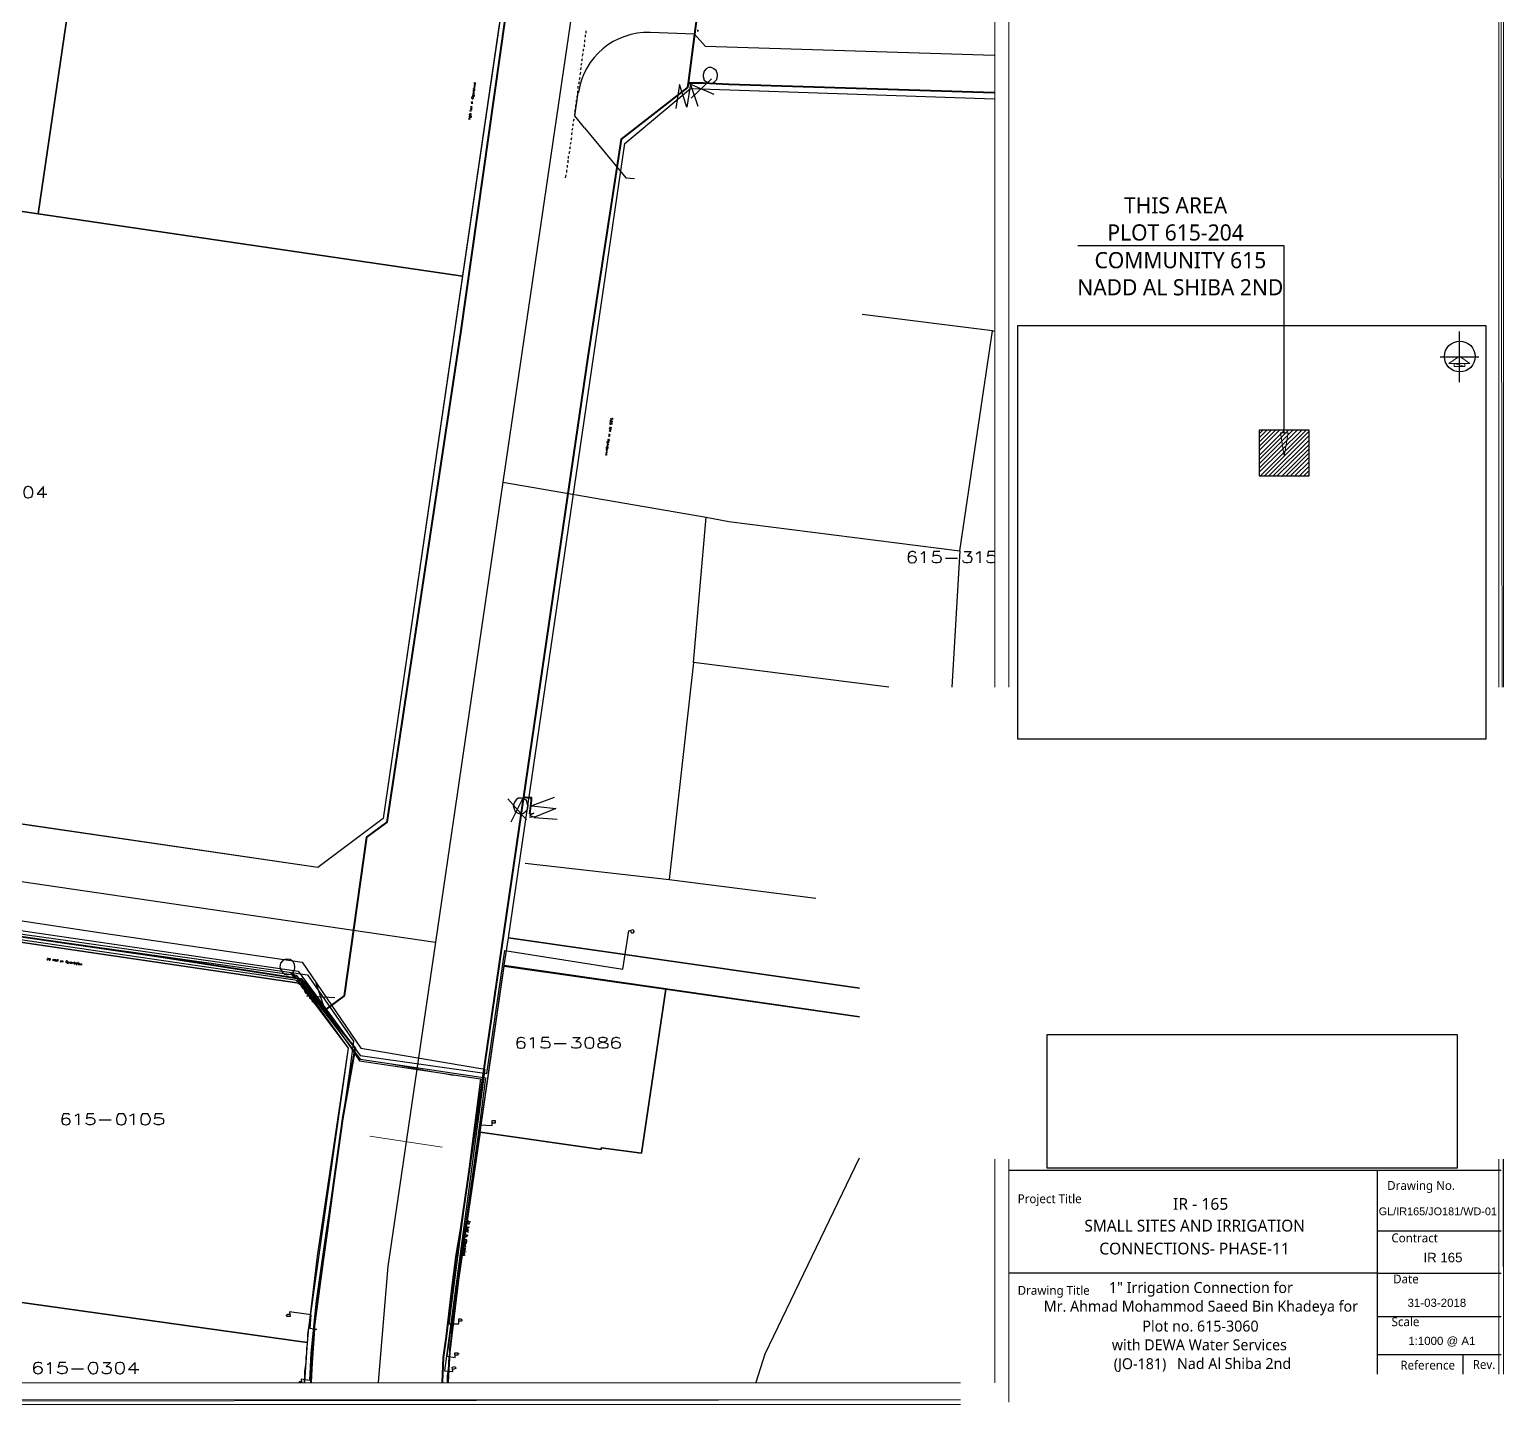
# Model space of a CAD drawing. Header units: inches. Extents: x 5 to 844, y 8 to 596.
# Drawn here: x 529.2 to 843.7, y 8.1 to 301.4 of the extents above; entities that cross this region are included whole.
import ezdxf

# ---------------------------------------------------------------- set-up
doc = ezdxf.new("R2010")
doc.units = ezdxf.units.IN
doc.header["$MEASUREMENT"] = 0
doc.layers.add('PDF_Geometry', color=7, linetype='Continuous', true_color=0x989898)
doc.layers.add('PDF_Images', color=7, linetype='Continuous')
doc.layers.add('PDF_Text', color=7, linetype='Continuous')
doc.styles.add('PDF Arial', font='arial.ttf')
doc.styles.add('PDF Segoe UI', font='segoeui.ttf')
doc.styles.add('PDF Trebuchet MS', font='trebuc.ttf')
picture_1 = doc.add_image_def('image2.png', size_in_pixel=(680, 222))
picture_2 = doc.add_image_def('image3.png', size_in_pixel=(777, 686))

msp = doc.modelspace()

# ---------------------------------------------------------------- linework, layer by layer
at = {"layer": 'PDF_Geometry', "color": 7, "lineweight": 13}
for points in [[(738.11, 161.12), (738.11, 595.27)], [(738.11, 8.63), (738.11, 60.42), (738.11, 14.58)]]:
    msp.add_lwpolyline(points, dxfattribs=at)
at = {"layer": 'PDF_Geometry', "color": 7, "lineweight": 0}
for points in [[(843.39, 161.12), (842.63, 594.76), (843.66, 595.79), (843.66, 161.12)], [(843.39, 161.12), (842.63, 594.76), (842.63, 161.12)], [(735.15, 161.12), (735.15, 591.8), (10.56, 591.8), (10.56, 12.74)], [(797.76, 215.36), (796.86, 210.35), (796.09, 215.36), (797.76, 215.36)], [(735.15, 12.74), (735.15, 60.42), (735.15, 14.58)], [(842.63, 60.42), (842.63, 14.58)], [(843.65, 14.58), (843.57, 60.42)], [(843.65, 14.58), (843.57, 60.42)], [(843.66, 60.42), (843.66, 14.58)], [(10.56, 12.74), (727.82, 12.74)], [(6.31, 9.14), (5.16, 8.11), (727.82, 9.13)], [(5.16, 8.11), (727.82, 9.13)], [(727.82, 8.11), (5.16, 8.11)], [(727.82, 9.14), (6.31, 9.14)]]:
    msp.add_lwpolyline(points, dxfattribs=at)
at = {"layer": 'PDF_Geometry', "color": 7, "lineweight": 25}
for points in [[(486.89, 508.49), (646.57, 503.22), (656.98, 490.75), (604.66, 133.08), (590.77, 122.67), (433.79, 145.55), (423.51, 159.43), (473, 496.79), (486.89, 508.49)], [(706.29, 96.94), (631.4, 107.62), (656.21, 277.07), (670.22, 288.77), (735.02, 286.59)], [(796.86, 215.36), (796.86, 255.22), (752.89, 255.22)], [(791.59, 216), (802.13, 216), (802.13, 206.1), (791.59, 206.1), (791.59, 216)], [(528.8, 203.92), (528.42, 203.79), (528.16, 203.4), (528.03, 202.89), (528.03, 202.5), (528.16, 201.86), (528.42, 201.6), (528.8, 201.48), (529.06, 201.48), (529.57, 201.6), (529.83, 201.86), (529.96, 202.5), (529.96, 202.89), (529.83, 203.4), (529.57, 203.79), (529.06, 203.92), (528.8, 203.92)], [(532.27, 201.48), (532.27, 203.92), (530.86, 202.25), (532.92, 202.25)], [(718.31, 189.65), (718.18, 189.9), (717.79, 190.03), (717.41, 190.03), (717.02, 189.9), (716.76, 189.52), (716.64, 189), (716.64, 188.49), (716.76, 187.98), (717.02, 187.72), (717.41, 187.59), (717.54, 187.59), (718.05, 187.72), (718.31, 187.98), (718.44, 188.36), (718.44, 188.49), (718.31, 188.75), (718.05, 189), (717.54, 189.13), (717.41, 189.13), (717.02, 189), (716.76, 188.75), (716.64, 188.49)], [(719.46, 189.52), (719.72, 189.65), (720.11, 190.03), (720.11, 187.59)], [(723.45, 190.03), (722.04, 190.03), (721.91, 189), (722.04, 189.13), (722.42, 189.26), (722.94, 189.26), (723.32, 189.13), (723.58, 188.88), (723.71, 188.49), (723.71, 188.36), (723.58, 187.98), (723.32, 187.72), (722.94, 187.59), (722.42, 187.59), (722.04, 187.72), (721.91, 187.85), (721.78, 188.1)], [(728.59, 190.03), (730.13, 190.03), (729.36, 189.13), (729.75, 189.13), (730.01, 189), (730.13, 188.88), (730.26, 188.49), (730.26, 188.36), (730.13, 187.98), (729.88, 187.72), (729.49, 187.59), (728.98, 187.59), (728.59, 187.72), (728.46, 187.85), (728.34, 188.1)], [(731.16, 189.52), (731.42, 189.65), (731.93, 190.03), (731.93, 187.59)], [(735.02, 190.03), (733.73, 190.03), (733.61, 189), (733.73, 189.13), (734.12, 189.26), (734.63, 189.26), (735.02, 189.13)], [(724.61, 188.62), (727.18, 188.62)], [(735.02, 187.85), (735.02, 187.72), (734.63, 187.59), (734.12, 187.59), (733.73, 187.72), (733.61, 187.85), (733.48, 188.1)], [(431.48, 120.87), (587.17, 97.98), (597.2, 84.1), (588.97, 25.98), (588.84, 24.96), (588.71, 24.06), (588.58, 23.03), (588.58, 22), (588.46, 21.1), (588.33, 20.07), (588.33, 19.04), (588.2, 18.14), (588.2, 17.11), (588.07, 16.08), (587.94, 15.18), (587.94, 14.16), (587.81, 13.13), (587.81, 12.87)], [(706.29, 90.8), (630.5, 101.71), (631.4, 107.62), (706.29, 96.94)], [(618.41, 12.87), (618.41, 13.26), (618.41, 14.28), (618.54, 15.18), (618.67, 16.21), (618.67, 17.11), (618.8, 18.14), (618.93, 19.04), (618.93, 20.07), (619.06, 21.1), (619.18, 22), (619.31, 23.03), (619.31, 23.93), (619.44, 24.96), (619.57, 25.86), (619.7, 26.88), (619.83, 27.78), (619.96, 28.81), (620.08, 29.71), (620.21, 30.74), (620.34, 31.77), (620.47, 32.67), (620.6, 33.7), (620.73, 34.6), (630.5, 101.71), (706.29, 90.8)], [(706.29, 90.78), (664.95, 96.7), (659.81, 61.73), (651.2, 62.88), (651.2, 62.5), (625.35, 66.23), (620.73, 34.6), (618.93, 19.3), (618.54, 12.87)], [(634.87, 86.15), (634.74, 86.28), (634.23, 86.41), (633.97, 86.41), (633.58, 86.28), (633.33, 86.02), (633.2, 85.38), (633.2, 84.87), (633.33, 84.35), (633.58, 84.22), (633.97, 84.1), (634.1, 84.1), (634.61, 84.22), (634.87, 84.35), (635, 84.74), (635, 84.87), (634.87, 85.25), (634.61, 85.38), (634.1, 85.51), (633.97, 85.51), (633.58, 85.38), (633.33, 85.25), (633.2, 84.87)], [(636.03, 86.02), (636.28, 86.15), (636.67, 86.41), (636.67, 84.1)], [(640.01, 86.41), (638.6, 86.41), (638.47, 85.38), (638.6, 85.51), (638.98, 85.64), (639.37, 85.64), (639.88, 85.51), (640.14, 85.25), (640.27, 85), (640.27, 84.74), (640.14, 84.35), (639.88, 84.22), (639.37, 84.1), (638.98, 84.1), (638.6, 84.22), (638.47, 84.22), (638.34, 84.48)], [(641.17, 85.12), (643.74, 85.12)], [(645.15, 86.41), (646.7, 86.41), (645.8, 85.51), (646.31, 85.51), (646.57, 85.38), (646.7, 85.25), (646.82, 85), (646.82, 84.74), (646.7, 84.35), (646.44, 84.22), (646.05, 84.1), (645.54, 84.1), (645.15, 84.22), (645.02, 84.22), (644.9, 84.48)], [(648.62, 86.41), (648.11, 86.28), (647.85, 86.02), (647.72, 85.38), (647.72, 85.12), (647.85, 84.48), (648.11, 84.22), (648.62, 84.1), (648.88, 84.1), (649.27, 84.22), (649.52, 84.48), (649.65, 85.12), (649.65, 85.38), (649.52, 86.02), (649.27, 86.28), (648.88, 86.41), (648.62, 86.41)], [(651.32, 86.41), (650.81, 86.28), (650.68, 86.15), (650.68, 85.9), (650.81, 85.64), (651.2, 85.51), (651.71, 85.38), (652.1, 85.25), (652.48, 85.12), (652.61, 84.87), (652.61, 84.48), (652.48, 84.22), (652.22, 84.22), (651.84, 84.1), (651.32, 84.1), (650.81, 84.22), (650.68, 84.22), (650.55, 84.48), (650.55, 84.87), (650.68, 85.12), (650.94, 85.25), (651.45, 85.38), (651.97, 85.51), (652.22, 85.64), (652.48, 85.9), (652.48, 86.15), (652.22, 86.28), (651.84, 86.41), (651.32, 86.41)], [(655.18, 86.15), (655.05, 86.28), (654.54, 86.41), (654.28, 86.41), (653.9, 86.28), (653.51, 86.02), (653.38, 85.38), (653.38, 84.87), (653.51, 84.35), (653.9, 84.22), (654.28, 84.1), (654.41, 84.1), (654.8, 84.22), (655.18, 84.35), (655.31, 84.74), (655.31, 84.87), (655.18, 85.25), (654.8, 85.38), (654.41, 85.51), (654.28, 85.51), (653.9, 85.38), (653.51, 85.25), (653.38, 84.87)], [(537.8, 69.83), (537.67, 70.08), (537.29, 70.08), (537.03, 70.08), (536.52, 70.08), (536.26, 69.7), (536.13, 69.05), (536.13, 68.54), (536.26, 68.03), (536.52, 67.9), (537.03, 67.77), (537.16, 67.77), (537.54, 67.9), (537.8, 68.03), (537.93, 68.41), (537.93, 68.54), (537.8, 68.93), (537.54, 69.05), (537.16, 69.18), (537.03, 69.18), (536.52, 69.05), (536.26, 68.93), (536.13, 68.54)], [(538.96, 69.7), (539.22, 69.83), (539.73, 70.08), (539.73, 67.77)], [(542.94, 70.08), (541.53, 70.08), (541.4, 69.05), (541.53, 69.18), (541.92, 69.31), (542.43, 69.31), (542.82, 69.18), (543.07, 69.05), (543.2, 68.67), (543.2, 68.41), (543.07, 68.03), (542.82, 67.9), (542.43, 67.77), (541.92, 67.77), (541.53, 67.9), (541.4, 68.03), (541.27, 68.15)], [(548.73, 70.08), (548.22, 70.08), (547.96, 69.7), (547.83, 69.05), (547.83, 68.8), (547.96, 68.15), (548.22, 67.9), (548.73, 67.77), (548.99, 67.77), (549.37, 67.9), (549.63, 68.15), (549.89, 68.8), (549.89, 69.05), (549.63, 69.7), (549.37, 70.08), (548.99, 70.08), (548.73, 70.08)], [(550.66, 69.7), (550.92, 69.83), (551.43, 70.08), (551.43, 67.77)], [(553.87, 70.08), (553.36, 70.08), (553.1, 69.7), (552.97, 69.05), (552.97, 68.8), (553.1, 68.15), (553.36, 67.9), (553.87, 67.77), (554.13, 67.77), (554.52, 67.9), (554.77, 68.15), (555.03, 68.8), (555.03, 69.05), (554.77, 69.7), (554.52, 70.08), (554.13, 70.08), (553.87, 70.08)], [(557.6, 70.08), (556.06, 70.08), (555.93, 69.05), (556.06, 69.18), (556.57, 69.31), (556.96, 69.31), (557.34, 69.18), (557.73, 69.05), (557.86, 68.67), (557.86, 68.41), (557.73, 68.03), (557.34, 67.9), (556.96, 67.77), (556.57, 67.77), (556.06, 67.9), (555.93, 68.03), (555.8, 68.15)], [(544.1, 68.8), (546.67, 68.8)], [(843.14, 58), (738.11, 58)], [(816.79, 14.58), (816.79, 58)], [(816.79, 45.14), (843.14, 45.14)], [(816.79, 36.14), (738.11, 36.14)], [(816.79, 36.14), (843.14, 36.14)], [(816.79, 26.88), (843.14, 26.88)], [(531.89, 16.73), (531.76, 16.98), (531.24, 17.11), (530.99, 17.11), (530.6, 16.98), (530.22, 16.73), (530.09, 16.08), (530.09, 15.57), (530.22, 15.06), (530.6, 14.8), (530.99, 14.67), (531.12, 14.67), (531.5, 14.8), (531.89, 15.06), (532.02, 15.44), (532.02, 15.57), (531.89, 15.83), (531.5, 16.08), (531.12, 16.21), (530.99, 16.21), (530.6, 16.08), (530.22, 15.83), (530.09, 15.57)], [(533.04, 16.73), (533.3, 16.73), (533.69, 17.11), (533.69, 14.67)], [(537.03, 17.11), (535.62, 17.11), (535.36, 16.08), (535.62, 16.21), (536, 16.34), (536.39, 16.34), (536.9, 16.21), (537.16, 15.96), (537.29, 15.7), (537.29, 15.44), (537.16, 15.06), (536.9, 14.8), (536.39, 14.67), (536, 14.67), (535.62, 14.8), (535.36, 14.93), (535.23, 15.18)], [(542.69, 17.11), (542.3, 16.98), (542.04, 16.73), (541.79, 16.08), (541.79, 15.7), (542.04, 15.18), (542.3, 14.8), (542.69, 14.67), (542.94, 14.67), (543.46, 14.8), (543.72, 15.18), (543.84, 15.7), (543.84, 16.08), (543.72, 16.73), (543.46, 16.98), (542.94, 17.11), (542.69, 17.11)], [(545, 17.11), (546.54, 17.11), (545.64, 16.21), (546.16, 16.21), (546.42, 16.08), (546.54, 15.96), (546.67, 15.7), (546.67, 15.44), (546.54, 15.06), (546.29, 14.8), (545.9, 14.67), (545.39, 14.67), (545, 14.8), (544.87, 14.93), (544.74, 15.18)], [(548.47, 17.11), (547.96, 16.98), (547.7, 16.73), (547.57, 16.08), (547.57, 15.7), (547.7, 15.18), (547.96, 14.8), (548.47, 14.67), (548.73, 14.67), (549.12, 14.8), (549.37, 15.18), (549.5, 15.7), (549.5, 16.08), (549.37, 16.73), (549.12, 16.98), (548.73, 17.11), (548.47, 17.11)], [(551.82, 14.67), (551.82, 17.11), (550.4, 15.57), (552.59, 15.57)], [(816.79, 18.78), (843.14, 18.78)], [(835.04, 14.58), (835.04, 18.78)], [(538.19, 15.7), (540.76, 15.7)]]:
    msp.add_lwpolyline(points, dxfattribs=at)
at = {"layer": 'PDF_Geometry', "color": 3, "lineweight": 40}
for points in [[(592.31, 92.2), (596.43, 95.28), (601.18, 129.09), (605.56, 132.31), (621.24, 236.7), (633.2, 321.04), (650.94, 442.41), (656.47, 481.36)], [(673.05, 289.93), (671.38, 289.93)], [(735.02, 287.87), (678.45, 289.67), (673.05, 289.93)], [(434.56, 121.51), (453.33, 118.81), (474.8, 115.72), (500.39, 111.87), (533.82, 106.98), (556.83, 103.64), (583.06, 99.52)], [(583.06, 99.52), (587.3, 98.88), (592.31, 92.2)], [(592.31, 92.2), (598.74, 84.22), (596.04, 69.05), (594.11, 55.3), (592.7, 44.63), (591.8, 38.58), (590, 24.83), (590, 24.18), (589.48, 16.98), (589.23, 12.87)]]:
    msp.add_lwpolyline(points, dxfattribs=at)
at = {"layer": 'PDF_Geometry', "color": 9, "lineweight": 25, "true_color": 0xbababa}
for points in [[(454.49, 371.95), (545.26, 358.58), (531.12, 262.03), (440.61, 275.4), (454.49, 371.95)], [(545.26, 358.58), (635.77, 345.47), (621.63, 248.79), (531.12, 262.03), (545.26, 358.58)], [(644.9, 304.97), (630.24, 204.82), (615.84, 106.72)], [(706.29, 96.94), (631.4, 107.62), (656.21, 277.07), (670.22, 288.77), (735.02, 286.59)], [(440.61, 275.4), (531.12, 262.03), (621.63, 248.79), (604.66, 133.08), (590.77, 122.67), (433.79, 145.68), (423.51, 159.56), (440.61, 275.4)], [(735.02, 236.96), (734.63, 237.09), (706.86, 240.56)], [(727.69, 190.16), (734.63, 237.09)], [(630.24, 204.82), (673.57, 197.36), (678.45, 196.46), (727.69, 190.16)], [(712.53, 161.12), (670.87, 166.38), (673.57, 197.36)], [(727.69, 190.16), (725.99, 161.12)], [(670.87, 166.38), (665.72, 120.09)], [(427.11, 134.36), (600.8, 108.91), (615.84, 106.72)], [(635, 123.57), (665.72, 120.09), (696.97, 116.11)], [(509.9, 109.29), (586.78, 97.98), (597.2, 84.1), (590.64, 39.74), (588.71, 23.67), (588.46, 21.36), (499.1, 33.83), (509.9, 109.29)], [(615.84, 106.72), (605.68, 37.56), (603.63, 12.87)], [(664.95, 96.7), (659.81, 61.73), (651.2, 62.88), (651.2, 62.5), (625.35, 66.23), (630.5, 101.58), (664.95, 96.7)], [(618.41, 12.87), (618.41, 13.39), (619.06, 20.46), (619.83, 27.53), (620.73, 34.6), (625.35, 66.23), (651.2, 62.5), (651.2, 62.88), (659.81, 61.73), (664.95, 96.7), (706.29, 90.78)], [(684.24, 12.87), (686.17, 18.91), (706.29, 60.76)], [(496.79, 12.87), (497.18, 18.01), (499.1, 33.83), (588.46, 21.36), (587.94, 12.87)]]:
    msp.add_lwpolyline(points, dxfattribs=at)
at = {"layer": 'PDF_Geometry', "lineweight": 0}
for points in [[(454.49, 371.95), (440.61, 275.4), (531.12, 262.03), (545.26, 358.58), (454.49, 371.95)], [(545.26, 358.58), (531.12, 262.03), (621.63, 248.79), (635.77, 345.47), (545.26, 358.58)], [(735.02, 286.59), (670.22, 288.77), (656.21, 277.07), (631.4, 107.62), (706.29, 96.94)], [(440.61, 275.4), (423.51, 159.56), (433.79, 145.68), (590.77, 122.67), (604.66, 133.08), (621.63, 248.79), (531.12, 262.03), (440.61, 275.4)], [(509.9, 109.29), (499.1, 33.83), (588.46, 21.36), (588.71, 23.67), (590.64, 39.74), (597.2, 84.1), (586.78, 97.98), (509.9, 109.29)], [(664.95, 96.7), (630.5, 101.58), (625.35, 66.23), (651.2, 62.5), (651.2, 62.88), (659.81, 61.73), (664.95, 96.7)], [(706.29, 90.78), (664.95, 96.7), (659.81, 61.73), (651.2, 62.88), (651.2, 62.5), (625.35, 66.23), (620.73, 34.6), (619.83, 27.53), (619.06, 20.46), (618.41, 13.39), (618.41, 12.87)], [(587.94, 12.87), (588.46, 21.36), (499.1, 33.83)]]:
    msp.add_lwpolyline(points, dxfattribs=at)
at = {"layer": 'PDF_Geometry', "color": 5, "lineweight": 40}
for points in [[(673.44, 318.6), (669.71, 289.93)], [(669.71, 289.93), (669.58, 289.03), (655.44, 277.97), (648.37, 231.56), (634.61, 137.71)], [(671.38, 289.93), (669.71, 289.93)], [(634.61, 137.71), (621.11, 45.01), (620.21, 39.61), (619.31, 32.93), (618.15, 22.64), (617.51, 18.14), (617.25, 12.87)]]:
    msp.add_lwpolyline(points, dxfattribs=at)
at = {"layer": 'PDF_Geometry', "lineweight": 25}
for points in [[(647.72, 299.44), (647.72, 299.44)], [(647.72, 298.67), (647.72, 299.19)], [(647.85, 300.47), (647.85, 300.47)], [(647.85, 299.7), (647.85, 300.21)], [(647.98, 300.6), (647.98, 301.11)], [(648.11, 301.37), (648.11, 301.37)], [(673.44, 297.77), (671.12, 300.34), (661.61, 300.73)], [(647.21, 295.71), (647.34, 296.23)], [(647.34, 296.74), (647.47, 297.26)], [(647.34, 296.49), (647.34, 296.49)], [(647.47, 297.39), (647.47, 297.39)], [(647.6, 298.41), (647.6, 298.41)], [(647.6, 297.64), (647.6, 298.16)], [(735.02, 295.84), (673.44, 297.77)], [(646.82, 292.76), (646.95, 293.27)], [(646.82, 292.5), (646.82, 292.5)], [(646.95, 293.79), (647.08, 294.17)], [(646.95, 293.53), (646.95, 293.53)], [(647.08, 294.69), (647.21, 295.2)], [(647.08, 294.43), (647.08, 294.43)], [(647.21, 295.46), (647.21, 295.46)], [(646.31, 288.77), (646.31, 289.29)], [(646.44, 289.8), (646.57, 290.31)], [(646.44, 289.54), (646.44, 289.54)], [(646.57, 290.7), (646.7, 291.21)], [(646.57, 290.44), (646.57, 290.44)], [(646.7, 291.73), (646.82, 292.24)], [(646.7, 291.47), (646.7, 291.47)], [(645.54, 282.99), (646.31, 287.87)], [(645.92, 285.81), (645.92, 286.33)], [(646.05, 286.84), (646.05, 287.23)], [(646.05, 286.59), (646.05, 286.59)], [(646.18, 287.74), (646.18, 288.26)], [(646.18, 287.49), (646.18, 287.49)], [(646.31, 288.51), (646.31, 288.51)], [(645.54, 283.63), (645.54, 283.63)], [(645.54, 282.86), (645.54, 283.37)], [(647.6, 280.41), (645.54, 282.99)], [(645.67, 284.53), (645.67, 284.53)], [(645.67, 283.76), (645.67, 284.27)], [(645.8, 285.56), (645.8, 285.56)], [(645.8, 284.79), (645.8, 285.3)], [(645.02, 279.9), (645.15, 280.29)], [(645.15, 280.8), (645.28, 281.31)], [(645.15, 280.54), (645.15, 280.54)], [(645.28, 281.83), (645.41, 282.34)], [(645.28, 281.57), (645.28, 281.57)], [(645.41, 282.6), (645.41, 282.6)], [(647.6, 280.41), (656.47, 269.74), (658.27, 269.62)], [(644.64, 276.94), (644.77, 277.33)], [(644.64, 276.69), (644.64, 276.69)], [(644.77, 277.84), (644.9, 278.36)], [(644.77, 277.59), (644.77, 277.59)], [(644.9, 278.87), (645.02, 279.39)], [(644.9, 278.61), (644.9, 278.61)], [(645.02, 279.64), (645.02, 279.64)], [(644.25, 273.86), (644.25, 274.37)], [(644.25, 273.6), (644.25, 273.6)], [(644.38, 274.89), (644.51, 275.4)], [(644.38, 274.63), (644.38, 274.63)], [(644.51, 275.91), (644.64, 276.43)], [(644.51, 275.66), (644.51, 275.66)], [(643.74, 270.64), (643.74, 270.64)], [(643.87, 270.9), (643.87, 271.42)], [(644, 271.93), (644, 272.44)], [(644, 271.67), (644, 271.67)], [(644.12, 272.96), (644.12, 273.47)], [(644.12, 272.7), (644.12, 272.7)], [(643.61, 269.74), (643.74, 270.39)]]:
    msp.add_lwpolyline(points, dxfattribs=at)
at = {"layer": 'PDF_Geometry', "color": 1, "lineweight": 25}
for points in [[(671.64, 301.24), (671.89, 301.24)], [(671.77, 301.24), (671.89, 301.11), (671.89, 300.98), (671.77, 300.98), (671.64, 300.98)], [(674.08, 293.27), (673.57, 293.01), (673.18, 292.5), (672.92, 291.73), (672.92, 291.34), (673.18, 290.57), (673.69, 290.19), (674.21, 289.93), (674.85, 289.93), (675.37, 290.19), (675.88, 290.7), (676.01, 291.47), (676.01, 291.86), (675.75, 292.63), (675.24, 293.01), (674.72, 293.27), (674.08, 293.27)], [(624.07, 289.41), (624.07, 289.29), (624.2, 289.29), (624.33, 289.29), (624.33, 289.41), (624.33, 289.54), (624.2, 289.54), (624.07, 289.54), (624.07, 289.41)], [(624.45, 289.67), (624.2, 289.8), (624.2, 289.93), (624.2, 290.06), (624.45, 289.93)], [(623.55, 286.84), (623.55, 286.71), (623.68, 286.71), (623.68, 286.59), (623.81, 286.59), (623.94, 286.71), (623.94, 286.84), (623.94, 286.97), (623.81, 286.97), (623.68, 286.97), (623.55, 286.97), (623.55, 286.84)], [(623.81, 288.9), (624.2, 288.77), (624.2, 288.9), (624.33, 288.9)], [(623.94, 287.61), (623.94, 287.87), (623.81, 287.74), (623.81, 287.61), (623.94, 287.61), (624.07, 287.61), (624.07, 287.74), (624.07, 287.87)], [(624.2, 287.1), (623.81, 287.1), (623.81, 287.23), (623.81, 287.36), (623.94, 287.49), (624.07, 287.36), (624.07, 287.23), (623.94, 287.1)], [(623.94, 289.16), (623.94, 289.16)], [(623.94, 288.77), (624.07, 288.9)], [(623.94, 288.64), (624.2, 288.64), (624.2, 288.51), (624.2, 288.39), (624.07, 288.26), (624.07, 288.39), (623.94, 288.39), (623.94, 288.51), (624.07, 288.64)], [(624.2, 288), (623.94, 288), (623.94, 288.13), (623.94, 288.26)], [(624.07, 289.16), (624.33, 289.16)], [(623.04, 283.24), (623.04, 283.11), (623.17, 283.11), (623.3, 282.99), (623.43, 283.11), (623.43, 283.24), (623.43, 283.37), (623.3, 283.37), (623.17, 283.37), (623.04, 283.24)], [(623.55, 283.89), (623.17, 284.01), (623.55, 284.14), (623.3, 284.4), (623.68, 284.27)], [(623.68, 284.53), (623.3, 284.53), (623.68, 284.66), (623.3, 284.91), (623.68, 284.91)], [(623.81, 285.56), (623.43, 285.56)], [(623.68, 285.69), (623.55, 285.81), (623.55, 285.94), (623.68, 285.94), (623.81, 285.94)], [(623.81, 285.69), (623.55, 285.69)], [(623.04, 282.21), (623.04, 282.21), (622.91, 282.34), (623.3, 282.34)], [(623.04, 282.86), (623.04, 282.6), (623.17, 282.6), (623.17, 282.73), (623.17, 282.86), (623.3, 282.86), (623.43, 282.86), (623.43, 282.73), (623.43, 282.6), (623.3, 282.6)], [(653.51, 217.93), (653.51, 217.8), (653.51, 217.67), (653.38, 217.67), (653.38, 217.8), (653.12, 218.06), (653.12, 217.67)], [(653.51, 217.16), (653.51, 217.42), (653.38, 217.55), (653.38, 217.42), (653.38, 217.29), (653.25, 217.16), (653.12, 217.16), (653.12, 217.29), (653.12, 217.42), (653.12, 217.55), (653.25, 217.55)], [(653.51, 218.45), (653.51, 218.45), (653.64, 218.45), (653.64, 218.32), (653.64, 218.19), (653.51, 218.19), (653.38, 218.19), (653.25, 218.45), (653.25, 218.19)], [(653, 213.82), (652.87, 213.82), (652.87, 213.95), (652.74, 213.95), (652.61, 213.95), (652.61, 213.82), (652.61, 213.69), (652.61, 213.56), (652.74, 213.56), (652.87, 213.56), (652.87, 213.69), (653, 213.69), (653, 213.82)], [(652.74, 215.1), (653.12, 214.97)], [(652.74, 214.85), (653, 214.85)], [(652.87, 214.85), (653, 214.72), (653, 214.59), (652.87, 214.59), (652.74, 214.59)], [(653, 216.65), (653.38, 216.52), (653, 216.39), (653.38, 216.13), (652.87, 216.26)], [(652.87, 216), (653.25, 216), (652.87, 215.87), (653.25, 215.62), (652.87, 215.75)], [(652.1, 210.86), (652.35, 210.86), (652.35, 210.73), (652.35, 210.6), (652.22, 210.6), (652.1, 210.6)], [(652.61, 211.63), (652.35, 211.76), (652.22, 211.76), (652.22, 211.63)], [(652.48, 211.38), (652.22, 211.5)], [(652.48, 211.12), (652.48, 211.25), (652.35, 211.25), (652.22, 211.25), (652.22, 211.12), (652.22, 210.99), (652.35, 210.99), (652.48, 211.12)], [(652.35, 213.43), (652.74, 213.43), (652.74, 213.3), (652.74, 213.18), (652.61, 213.18), (652.48, 213.18), (652.48, 213.3), (652.48, 213.43), (652.61, 213.43)], [(652.35, 212.53), (652.61, 212.53), (652.48, 212.53)], [(652.61, 211.89), (652.35, 212.02), (652.35, 212.15), (652.35, 212.28), (652.48, 212.28), (652.61, 212.28), (652.61, 212.15), (652.61, 212.02), (652.48, 212.02)], [(652.61, 212.92), (652.61, 212.66), (652.61, 212.79), (652.74, 212.79), (652.74, 212.92), (652.61, 212.92), (652.61, 213.05), (652.48, 212.92), (652.48, 212.79), (652.48, 212.66)], [(652.48, 211.76), (652.48, 211.63)], [(652.61, 212.53), (652.61, 212.4)], [(652.61, 211.38), (652.61, 211.38)], [(634.61, 134.24), (635, 134.49), (635.51, 135.01), (635.64, 135.78), (635.51, 136.16), (635.25, 136.94), (634.74, 137.32), (634.23, 137.45), (633.45, 137.45), (633.07, 137.06), (632.68, 136.55), (632.43, 135.78), (632.55, 135.39), (632.81, 134.62), (633.45, 134.24), (633.84, 134.11), (634.61, 134.24)], [(533.04, 103.38), (533.3, 103.25), (533.17, 103.12), (533.3, 103.12), (533.3, 102.99), (533.17, 102.99), (533.17, 102.87), (533.04, 102.87), (532.92, 102.99)], [(533.43, 103.12), (533.43, 103.25), (533.56, 103.25), (533.69, 103.25), (533.69, 103.12), (533.69, 102.99), (533.43, 102.87), (533.69, 102.87)], [(534.33, 102.74), (534.33, 103.12), (534.46, 102.74), (534.72, 103.12), (534.72, 102.61)], [(534.84, 102.61), (534.97, 102.99), (535.1, 102.61), (535.36, 102.99), (535.23, 102.61)], [(535.87, 102.48), (536, 102.87)], [(536.13, 102.48), (536.13, 102.74), (536.13, 102.61)], [(536.13, 102.74), (536.26, 102.74), (536.39, 102.74), (536.39, 102.61), (536.39, 102.48)], [(537.16, 102.74), (537.03, 102.61), (537.03, 102.48), (537.03, 102.35), (537.16, 102.35), (537.29, 102.35), (537.42, 102.48), (537.42, 102.61), (537.29, 102.61), (537.29, 102.74), (537.16, 102.74)], [(537.42, 102.09), (537.54, 102.48), (537.67, 102.48), (537.8, 102.48), (537.8, 102.35), (537.8, 102.22), (537.67, 102.22), (537.54, 102.22), (537.54, 102.35)], [(537.93, 102.35), (538.19, 102.35), (538.19, 102.48), (538.06, 102.48), (537.93, 102.35), (537.93, 102.22), (538.06, 102.22), (538.19, 102.22)], [(538.32, 102.09), (538.44, 102.35), (538.32, 102.22)], [(538.44, 102.35), (538.57, 102.35)], [(538.96, 102.35), (538.83, 102.35), (538.7, 102.35), (538.7, 102.22), (538.7, 102.09), (538.83, 102.09), (538.96, 102.09), (538.96, 102.35), (538.96, 102.22)], [(539.09, 102.22), (539.34, 102.22)], [(539.22, 102.35), (539.22, 102.09), (539.22, 101.97), (539.34, 101.97)], [(539.47, 102.35), (539.6, 102.35), (539.47, 102.35)], [(539.47, 102.22), (539.47, 101.97)], [(539.73, 102.22), (539.73, 102.09), (539.6, 102.09), (539.6, 101.97), (539.73, 101.97), (539.86, 101.97), (539.99, 101.97), (539.99, 102.09), (539.86, 102.09), (539.86, 102.22), (539.73, 102.22)], [(540.12, 101.84), (540.12, 102.09), (540.24, 102.09), (540.37, 102.09), (540.37, 101.84)], [(583.7, 102.99), (583.19, 102.74), (582.8, 102.22), (582.67, 101.45), (582.8, 100.94), (583.19, 100.29), (583.7, 99.91), (584.21, 99.78), (584.86, 99.91), (585.37, 100.17), (585.76, 100.68), (585.88, 101.45), (585.76, 101.97), (585.5, 102.61), (584.86, 102.99), (584.34, 103.12), (583.7, 102.99)], [(585.37, 100.17), (585.37, 100.17), (585.5, 100.04), (585.24, 99.91)], [(585.88, 99.65), (585.76, 99.78), (585.5, 99.78), (585.63, 99.78), (585.63, 99.65), (585.76, 99.52), (585.63, 99.52), (585.63, 99.4), (585.5, 99.4), (585.5, 99.52), (585.37, 99.52), (585.37, 99.65)], [(586.01, 99.4), (585.88, 99.4), (585.76, 99.4), (585.76, 99.27), (585.76, 99.14), (585.76, 99.01), (585.88, 99.01), (586.01, 99.14), (586.14, 99.27), (586.01, 99.4)], [(586.14, 98.5), (586.53, 98.75), (586.27, 98.37), (586.78, 98.5), (586.4, 98.24)], [(586.53, 98.11), (586.91, 98.24), (586.66, 97.85), (587.04, 97.98), (586.78, 97.72)], [(587.17, 97.21), (587.43, 97.47)], [(587.3, 97.08), (587.43, 97.21), (587.56, 97.21), (587.56, 97.08), (587.56, 96.95), (587.43, 96.82)], [(588.2, 96.44), (588.2, 96.57), (588.07, 96.57), (587.94, 96.44), (587.94, 96.31), (587.94, 96.18), (588.07, 96.18), (588.2, 96.18), (588.33, 96.31), (588.33, 96.44), (588.2, 96.44)], [(588.07, 95.92), (588.33, 96.05), (588.46, 96.05), (588.46, 95.92), (588.46, 95.8), (588.33, 95.8), (588.2, 95.8), (588.2, 95.92)], [(588.58, 95.67), (588.71, 95.41), (588.71, 95.54), (588.71, 95.67), (588.58, 95.67), (588.46, 95.67), (588.46, 95.54), (588.58, 95.41)], [(588.71, 95.28), (588.84, 95.41), (588.84, 95.28)], [(588.84, 95.41), (588.97, 95.28)], [(588.97, 94.77), (589.23, 94.9), (589.23, 95.02), (589.1, 95.02), (589.1, 95.15), (588.97, 95.15), (588.97, 95.02), (588.97, 94.9), (588.97, 94.77), (589.1, 94.77)], [(589.48, 94.77), (589.23, 94.64), (589.23, 94.51)], [(589.36, 94.77), (589.48, 94.64)], [(589.61, 94.51), (589.36, 94.38)], [(589.74, 94.25), (589.61, 94.38), (589.61, 94.25), (589.48, 94.25), (589.48, 94.12), (589.61, 94.12), (589.61, 94), (589.74, 94), (589.74, 94.12), (589.74, 94.25)], [(589.61, 94.64), (589.61, 94.51), (589.61, 94.64)], [(589.74, 93.87), (589.87, 94), (590, 94), (590, 93.87), (590, 93.74), (589.87, 93.61)], [(623.17, 47.2), (623.17, 46.94), (623.04, 47.07), (622.91, 47.07), (622.91, 46.94), (622.78, 47.07), (622.78, 47.2), (622.78, 47.33), (622.91, 47.33)], [(622.53, 44.11), (622.53, 43.98), (622.53, 43.85), (622.27, 43.85)], [(622.53, 45.4), (622.91, 45.27), (622.53, 45.14), (622.91, 44.88), (622.4, 45.01)], [(622.4, 44.37), (622.78, 44.24)], [(622.4, 44.11), (622.65, 44.11)], [(622.53, 45.91), (623.04, 45.91), (622.53, 45.78), (622.91, 45.53), (622.53, 45.53)], [(623.04, 46.81), (623.04, 46.68), (623.04, 46.55), (622.91, 46.55), (622.65, 46.81), (622.65, 46.55)], [(621.88, 41.28), (622.14, 41.28), (622.27, 41.28), (622.27, 41.41), (622.14, 41.54), (622.01, 41.54), (622.01, 41.41), (621.88, 41.41), (622.01, 41.28)], [(622.27, 41.03), (622.01, 41.03), (621.88, 41.03), (621.88, 40.9)], [(622.01, 42.83), (622.4, 42.7), (622.4, 42.57), (622.4, 42.44), (622.27, 42.44), (622.14, 42.44), (622.14, 42.57), (622.14, 42.7)], [(622.27, 42.31), (622.14, 42.06), (622.27, 42.06), (622.27, 42.18), (622.27, 42.31), (622.14, 42.31), (622.14, 42.18), (622.01, 42.18), (622.01, 42.06), (622.14, 42.06)], [(622.01, 41.93), (622.27, 41.8), (622.14, 41.8)], [(622.53, 43.08), (622.53, 43.21), (622.4, 43.21), (622.27, 43.21), (622.14, 43.08), (622.14, 42.96), (622.27, 42.96), (622.27, 42.83), (622.4, 42.83), (622.53, 42.83), (622.53, 42.96), (622.53, 43.08)], [(622.14, 41.03), (622.14, 40.9)], [(622.27, 41.8), (622.27, 41.67)], [(622.14, 40.51), (622.01, 40.51), (622.01, 40.64), (621.88, 40.51), (621.75, 40.38), (621.88, 40.38), (621.88, 40.26), (622.01, 40.26), (622.01, 40.38), (622.14, 40.51)], [(621.75, 40.13), (622.01, 40.13), (622.01, 40), (622.01, 39.87), (621.88, 39.87), (621.75, 39.87)], [(622.14, 40.77), (621.88, 40.77)], [(622.27, 40.77), (622.27, 40.64), (622.27, 40.77)], [(589.87, 25.21), (590, 24.18), (590.51, 24.18)]]:
    msp.add_lwpolyline(points, dxfattribs=at)
at = {"layer": 'PDF_Geometry', "color": 4, "lineweight": 25}
for points in [[(671.89, 284.91), (670.22, 289.8), (669.45, 284.79), (667.91, 289.67), (667.14, 284.53)], [(641.17, 137.58), (636.41, 135.78), (641.55, 135.26), (636.8, 133.34), (641.81, 132.95)], [(419.14, 127.68), (544.1, 108.78), (587.43, 102.48), (599.9, 84.1), (626.38, 79.6), (621.75, 45.01), (617.77, 15.31), (619.57, 15.18)], [(416.05, 105.95), (416.69, 105.82), (417.46, 111.74), (421.71, 114.82), (432.12, 122.67), (440.22, 121.38), (456.55, 119.07), (471.46, 116.88), (506.17, 111.74), (528.29, 108.39), (537.93, 106.98), (555.93, 104.41), (574.83, 101.71), (588.58, 99.78), (598.36, 85.64), (597.58, 79.6), (593.08, 48.87), (592.44, 44.63), (590.38, 30.23), (589.23, 19.04), (588.97, 13.26), (587.17, 13.51)], [(418.62, 123.95), (434.56, 121.51), (503.35, 111.35), (586.14, 99.65), (599.77, 81.78), (626.51, 77.8), (625.23, 67.77)], [(418.75, 125.11), (586.53, 100.55), (599.77, 82.55), (626.77, 78.7), (630.63, 104.92), (655.82, 100.94)], [(418.36, 122.54), (441.76, 119.97), (502.06, 110.97), (587.81, 98.37), (597.71, 84.35), (599.64, 81.4), (625.48, 77.54), (621.24, 45.01), (618.67, 25.34), (620.85, 25.34)], [(655.82, 100.94), (657.11, 109.17)], [(625.23, 67.77), (622.01, 45.01), (618.28, 18.4), (620.08, 18.14)], [(625.23, 67.77), (627.93, 67.64)], [(590, 24.18), (589.1, 24.31), (589.36, 27.27), (584.73, 27.91)]]:
    msp.add_lwpolyline(points, dxfattribs=at)
at = {"layer": 'PDF_Geometry', "color": 6, "lineweight": 25}
for points in [[(669.71, 289.93), (675.24, 287.61)], [(674.72, 290.83), (670.35, 286.71)], [(635.25, 132.82), (631.27, 137.32)], [(634.61, 137.71), (631.91, 132.31)], [(635.9, 134.11), (636.8, 134.24), (635.9, 133.72), (636.93, 133.46), (635.9, 133.34)], [(657.11, 109.17), (658.01, 109.42), (658.14, 108.91), (658.14, 108.78), (658.01, 108.78), (658.01, 108.65), (657.88, 108.65), (657.75, 108.65), (657.62, 108.78), (657.62, 108.91), (657.5, 109.29)], [(592.31, 92.2), (590.38, 97.98)], [(588.33, 95.28), (594.37, 94.9)], [(627.93, 67.64), (627.93, 68.67), (628.31, 68.67), (628.57, 68.67), (628.57, 68.54), (628.57, 68.41), (628.57, 68.28), (628.57, 68.15), (628.44, 68.15), (627.93, 68.15)], [(584.73, 27.91), (584.86, 26.88), (584.34, 26.88), (584.21, 26.88), (584.09, 27.01), (584.09, 27.14), (584.09, 27.27), (584.21, 27.27), (584.34, 27.4), (584.73, 27.4)], [(620.85, 25.34), (620.85, 26.37), (621.24, 26.37), (621.37, 26.24), (621.5, 26.24), (621.5, 26.11), (621.5, 25.98), (621.37, 25.86), (621.24, 25.86), (620.85, 25.86)], [(620.08, 18.14), (619.95, 19.17), (620.47, 19.17), (620.6, 19.17), (620.6, 19.04), (620.73, 19.04), (620.73, 18.91), (620.6, 18.78), (620.6, 18.66), (620.47, 18.66), (620.08, 18.66)], [(619.57, 15.18), (619.44, 16.08), (619.95, 16.21), (620.08, 16.08), (620.21, 15.96), (620.21, 15.83), (620.08, 15.83), (620.08, 15.7), (619.95, 15.7), (619.57, 15.57)], [(586.66, 12.87), (586.78, 12.87), (586.91, 13), (587.3, 13)], [(587.17, 13.51), (587.3, 12.87)]]:
    msp.add_lwpolyline(points, dxfattribs=at)
at = {"layer": 'PDF_Geometry', "color": 12, "lineweight": 25, "true_color": 0xdd0000}
for points in [[(834.27, 226.16), (834.27, 236.96)], [(834.27, 226.16), (834.27, 236.96)], [(830.16, 231.56), (838.39, 231.56)], [(830.16, 231.56), (838.39, 231.56)]]:
    msp.add_lwpolyline(points, dxfattribs=at)
at = {"layer": 'PDF_Geometry', "color": 92, "lineweight": 20, "true_color": 0x00dd00}
msp.add_lwpolyline([(831.96, 230.15), (834.27, 231.69), (836.46, 230.15), (835.43, 230.15), (835.43, 229.5), (833.12, 229.5), (833.12, 230.15), (831.96, 230.15)], dxfattribs=at)
msp.add_lwpolyline([(831.96, 230.15), (834.27, 231.69), (836.46, 230.15), (835.43, 230.15), (835.43, 229.5), (833.12, 229.5), (833.12, 230.15), (831.96, 230.15)], dxfattribs=at)
at = {"layer": 'PDF_Geometry', "color": 7, "lineweight": 20}
msp.add_lwpolyline([(835.43, 229.5), (835.43, 230.15), (836.46, 230.15), (834.27, 231.69), (831.96, 230.15), (833.12, 230.15), (833.12, 229.5), (835.43, 229.5)], dxfattribs=at)
msp.add_lwpolyline([(835.43, 229.5), (835.43, 230.15), (836.46, 230.15), (834.27, 231.69), (831.96, 230.15), (833.12, 230.15), (833.12, 229.5), (835.43, 229.5)], dxfattribs=at)
at = {"layer": 'PDF_Geometry', "color": 92, "lineweight": 0, "true_color": 0x00dd00}
for points in [[(834.27, 231.69), (831.96, 230.15), (836.46, 230.15), (834.27, 231.69)], [(834.27, 231.69), (831.96, 230.15), (836.46, 230.15), (834.27, 231.69)], [(831.96, 230.15), (836.46, 230.15), (833.12, 230.15), (831.96, 230.15)], [(831.96, 230.15), (836.46, 230.15), (836.46, 230.15), (831.96, 230.15)], [(831.96, 230.15), (836.46, 230.15), (833.12, 230.15), (831.96, 230.15)], [(831.96, 230.15), (836.46, 230.15), (836.46, 230.15), (831.96, 230.15)], [(833.12, 230.15), (836.46, 230.15), (836.46, 230.15), (833.12, 230.15)], [(836.46, 230.15), (836.46, 230.15), (833.12, 230.15), (836.46, 230.15)], [(833.12, 230.15), (835.43, 230.15), (835.43, 230.15), (833.12, 230.15)], [(835.43, 230.15), (835.43, 230.15), (833.12, 230.15), (835.43, 230.15)], [(835.43, 229.5), (833.12, 229.5), (833.12, 230.15), (835.43, 229.5)], [(833.12, 230.15), (835.43, 230.15), (835.43, 229.5), (833.12, 230.15)], [(833.12, 230.15), (836.46, 230.15), (836.46, 230.15), (833.12, 230.15)], [(836.46, 230.15), (836.46, 230.15), (833.12, 230.15), (836.46, 230.15)], [(833.12, 230.15), (835.43, 230.15), (835.43, 230.15), (833.12, 230.15)], [(835.43, 230.15), (835.43, 230.15), (833.12, 230.15), (835.43, 230.15)], [(835.43, 229.5), (833.12, 229.5), (833.12, 230.15), (835.43, 229.5)], [(833.12, 230.15), (835.43, 230.15), (835.43, 229.5), (833.12, 230.15)], [(836.46, 230.15), (836.46, 230.15), (835.43, 230.15), (836.46, 230.15)], [(836.46, 230.15), (836.46, 230.15), (835.43, 230.15), (836.46, 230.15)], [(835.43, 229.5), (835.43, 229.5), (833.12, 229.5), (835.43, 229.5)], [(835.43, 229.5), (835.43, 229.5), (833.12, 229.5), (835.43, 229.5)]]:
    msp.add_lwpolyline(points, dxfattribs=at)
at = {"layer": 'PDF_Geometry', "color": 5, "lineweight": 25}
for points in [[(791.59, 215.23), (792.36, 216)], [(791.59, 214.33), (793.26, 216)], [(791.59, 213.43), (794.16, 216)], [(791.59, 212.53), (795.06, 216)], [(791.59, 211.63), (795.96, 216)], [(791.59, 210.6), (796.99, 216)], [(791.59, 209.7), (797.89, 216)], [(791.59, 208.8), (798.79, 216)], [(791.59, 207.9), (799.69, 216)], [(791.59, 207), (800.72, 216)], [(791.72, 206.1), (801.62, 216)], [(792.62, 206.1), (802.13, 215.62)], [(793.52, 206.1), (802.13, 214.72)], [(794.42, 206.1), (802.13, 213.69)], [(795.32, 206.1), (802.13, 212.79)], [(796.35, 206.1), (802.13, 211.89)], [(797.25, 206.1), (802.13, 210.99)], [(798.15, 206.1), (802.13, 210.09)], [(799.05, 206.1), (802.13, 209.06)], [(800.07, 206.1), (802.13, 208.16)], [(800.97, 206.1), (802.13, 207.26)], [(801.87, 206.1), (802.13, 206.36)]]:
    msp.add_lwpolyline(points, dxfattribs=at)
at = {"layer": 'PDF_Geometry', "color": 42, "lineweight": 40, "true_color": 0xb88a00}
for points in [[(634.61, 137.71), (635.38, 137.58)], [(635.38, 137.58), (636.28, 137.58), (636.28, 136.94)]]:
    msp.add_lwpolyline(points, dxfattribs=at)
at = {"layer": 'PDF_Geometry', "color": 1, "lineweight": 40}
msp.add_lwpolyline([(636.28, 136.94), (635.9, 134.11)], dxfattribs=at)
at = {"layer": 'PDF_Geometry', "color": 6, "lineweight": 20}
for points in [[(619.7, 78.31), (604.14, 81.14)], [(617.25, 63.01), (601.83, 65.33)]]:
    msp.add_lwpolyline(points, dxfattribs=at)
at = {"layer": 'PDF_Geometry', "color": 7, "lineweight": 25}
msp.add_circle((834.34, 231.62), 3.28, dxfattribs=at)
msp.add_circle((834.34, 231.62), 3.28, dxfattribs=at)
at = {"layer": 'PDF_Geometry', "lineweight": 25}
msp.add_arc((661.16, 285.75), 14.98, 88.1088, 171.5698, dxfattribs=at)

# ---------------------------------------------------------------- texts
at = {"layer": 'PDF_Text', "attachment_point": 7}
for s, insert, char_height, style in [('\\W1.000046;THIS AREA', (762.7, 262.1), 3.4492, 'PDF Trebuchet MS'), ('\\W1.000331;Drawing No.', (818.84, 53.25), 1.8904, 'PDF Segoe UI'), ('\\W0.999980;Project Title', (740.03, 50.42), 1.8904, 'PDF Segoe UI'), ('\\W1.020758;IR - 165', (773.16, 49.6), 2.5206, 'PDF Segoe UI'), ('\\W1.000119;SMALL SITES AND IRRIGATION', (754.26, 44.97), 2.5206, 'PDF Segoe UI'), ('\\W1.000314;Contract', (819.74, 42.67), 1.8904, 'PDF Segoe UI'), ('\\W1.011094;CONNECTIONS- PHASE-11', (757.43, 40.08), 2.5206, 'PDF Segoe UI'), ('\\W0.999934;Date', (820.12, 33.92), 1.8904, 'PDF Segoe UI'), ('\\W1.000180;Drawing Title', (740.03, 30.88), 1.8904, 'PDF Segoe UI'), ('\\W0.999961;1" Irrigation Connection for', (759.5, 31.11), 2.3306, 'PDF Trebuchet MS'), ('\\W0.999939;Mr. Ahmad Mohammod Saeed Bin Khadeya for', (745.59, 27.13), 2.3306, 'PDF Trebuchet MS'), ('\\W0.999938;Plot no. 615-3060', (766.63, 23.63), 2.3306, 'PDF Trebuchet MS'), ('\\W0.999365;Scale', (819.78, 24.8), 1.8904, 'PDF Segoe UI'), ('\\W0.999948;with DEWA Water Services', (760.11, 19.65), 2.3306, 'PDF Trebuchet MS'), ('\\W0.999837;Nad Al Shiba 2nd', (774.02, 15.66), 2.3306, 'PDF Trebuchet MS'), ('\\W1.000101;Reference', (821.66, 15.54), 1.8904, 'PDF Segoe UI'), ('\\W1.000119;Rev.', (837.09, 15.67), 1.8904, 'PDF Segoe UI')]:
    msp.add_mtext(s, dxfattribs=dict(at, insert=insert, char_height=char_height, style=style))
at = {"layer": 'PDF_Text', "color": 1, "attachment_point": 7, "style": 'PDF Trebuchet MS'}
for s, insert, char_height in [('\\W1.000041;PLOT 615-204', (759.15, 256.31), 3.4492), ('\\W0.999886;COMMUNITY 615', (756.42, 250.4), 3.4492), ('\\W1.000055;NADD AL SHIBA 2ND', (752.73, 244.62), 3.4492), ('\\W1.000164;(JO-181)', (760.52, 15.03), 2.3306)]:
    msp.add_mtext(s, dxfattribs=dict(at, insert=insert, char_height=char_height))
at = {"layer": 'PDF_Text', "color": 82, "true_color": 0x2eb800, "attachment_point": 7, "style": 'PDF Arial'}
for s, insert, char_height in [('\\W1.000799;GL/IR165/JO181/WD-01', (817.04, 48.46), 1.6565), ('\\W1.000904;IR 165', (826.57, 38.42), 2.0246), ('\\W1.000913;31-03-2018', (823.19, 28.91), 1.7486), ('\\W1.000883;1:1000 @ A1', (823.35, 20.46), 1.7486)]:
    msp.add_mtext(s, dxfattribs=dict(at, insert=insert, char_height=char_height))

# ---------------------------------------------------------------- pictures from other files: only their frames are drawn
at = {"layer": 'PDF_Images'}
image = msp.add_image(picture_2, insert=(740.03, 150.05), size_in_units=(99.89, 88.2), dxfattribs=at)
image.dxf.flags = 15
image = msp.add_image(picture_1, insert=(746.33, 58.51), size_in_units=(87.42, 28.54), dxfattribs=at)
image.dxf.flags = 15

doc.saveas('drawing.dxf')
